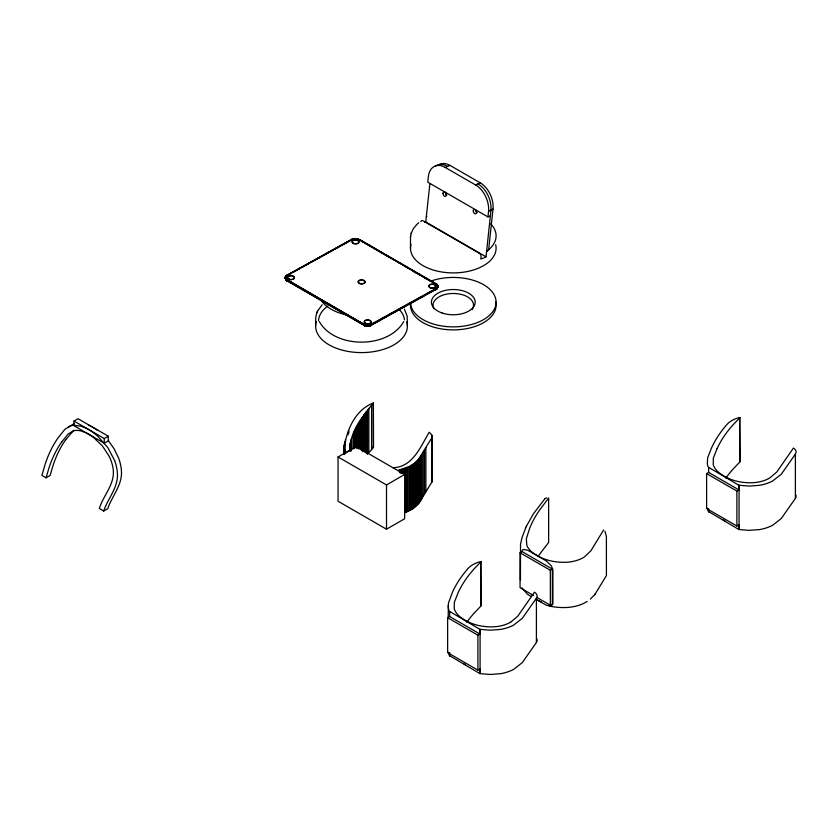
<?xml version="1.0" encoding="UTF-8"?>
<svg xmlns="http://www.w3.org/2000/svg" width="838" height="838" viewBox="0 0 838 838"><rect width="100%" height="100%" fill="white"/><g stroke="black" fill="none" stroke-linecap="round" stroke-linejoin="round"><path stroke-width="1.26" d="M353.217 238.788C351.279 239.06 360.298 238.296 356.412 239.071C352.19 239.008 354.411 239.092 354.348 238.589M354.652 239.228C354.914 238.076 359.052 239.459 357.585 238.767M354.945 238.547L354.945 239.207M365.619 324.788C367.473 324.254 366.719 326.935 365.557 325.856C365.179 323.374 365.473 326.977 366.992 325.825C368.102 327.511 361.545 323.059 364.184 325.374M353.772 238.673L353.793 239.333M371.087 325.448L371.695 324.128L369.642 326.024L366.122 326.066L365.902 324.851M354.065 238.631L354.076 239.291M366.185 324.903C365.839 327.103 368.804 325.752 366.772 324.976M366.478 324.945L366.709 326.202L367.065 325.008M355.239 239.197L357.826 239.322M410.494 237.573L410.484 248.184M355.542 238.537L354.945 238.704M365.892 325.008C368.521 325.752 368.27 326.296 371.255 324.358M355.836 238.537L356.401 239.249L356.433 238.579M356.14 238.558L356.119 239.218M369.987 324.777C368.291 324.526 367.819 326.663 367.065 325.678M369.139 324.935C366.698 325.584 369.485 326.935 370.784 325.584M368.552 324.997L368.416 326.16L369.275 326.118M356.726 238.621L356.695 239.28M368.846 324.976L368.898 326.139L369.139 325.092M357.019 238.662L356.978 239.322M368.846 325.93L369.422 324.893M369.705 324.84C368.49 326.946 371.663 325.689 371.475 324.243M370.249 324.715L369.904 325.898L368.615 325.877M358.392 238.998L358.517 240.097L358.13 238.914M370.511 324.631L370.197 325.773L367.096 326.108M370.773 324.547C371.004 326.631 367.274 325.479 369.925 325.94M436.378 284.564L359.565 239.678C358.748 239.291 359.125 240.527 358.643 239.092M371.014 324.453C371.035 326.16 368.364 326.202 369.956 325.207M358.329 239.658C359.261 240.695 359.554 238.767 359.533 240.003L389.942 257.748M410.505 237.301L410.62 236.107M366.594 325.647L364.467 325.521L287.329 281.002L285.748 279.326L285.402 276.791L285.968 279.169L287.822 280.301M285.968 279.169L285.308 277.284L285.768 276.163L286.104 279.431L287.088 280.122M288.136 281.159L286.219 280.018L285.465 276.634M366.782 325.657L367.285 325.951L365.127 325.814L287.141 280.699L285.287 277.629L285.664 279.169L287.046 280.007L287.015 279.431M367.62 325.773L368.542 325.427M410.484 237.73L410.515 237.133M359.575 239.521L436.252 283.799L436.179 284.438L432.827 282.322M436.085 289.173L436.252 287.822M369.411 325.186L436.252 288.366C438.054 286.659 433.969 290.88 437.164 288.314C438.714 283.736 437.52 288.859 435.362 288.691M436.127 288.366C437.656 287.361 435.446 291.016 434.168 289.56M367.809 326.108L370.553 325.584L436.137 289.361L437.666 286.669M434.681 289.539C437.593 291.142 438.745 282.762 436.975 286.481M435.299 289.162L436.849 288.733L437.928 286.104M436.252 288.366L437.499 287.581L437.719 285.412L436.87 288.701L434.702 289.78M436.441 288.544L436.158 289.309L434.44 289.56M436.462 283.925L436.808 284.501L436.21 284.281M436.755 288.785C438.096 285.37 437.122 289.655 434.974 289.613M436.839 284.187L436.954 287.183M437.007 284.333L437.111 284.951M437.708 285.569L436.828 284.344M436.776 288.083L437.897 285.758M521.508 551.519L523.111 549.466L527.249 550.105A19.557 11.292 60 0 1 529.249 551.09L544.847 560.098A20.322 11.732 60 0 1 546.942 561.481L551.257 565.797L552.902 569.536L552.923 603.905L551.257 606.063L546.942 605.403A20.322 11.732 60 0 1 544.847 604.366L537.053 599.861M448.173 618.57L448.424 603.13L452.593 591.89A207.541 119.824 0 0 1 468.013 568.552A25.779 14.885 0 0 1 479.839 561.795L480.949 561.68L480.918 606.031L474.497 612.767A202.157 116.712 0 0 0 466.797 622.215M344.009 454.385C344.167 434.943 353.741 410.128 373.319 403.047C362.802 416.266 348.692 432.607 350.357 450.875M420.833 221.62A2.839 1.844 67 0 1 423.001 220.782L479.346 253.317A2.839 1.844 67 0 1 481.075 256.962L480.844 259.015A43.199 21.474 6.1 0 0 486.04 256.795L490.953 210.348A20.908 13.544 67 0 0 477.88 183.899M367.913 326.066L367.369 326.055M424.646 222.374A43.199 21.474 6.1 0 1 425.735 221.976L429.894 183.669M487.957 216.916L488.554 211.365A20.908 13.544 67 0 0 475.481 184.915L445.219 167.443A20.898 13.534 67 0 0 428.354 176.609L427.757 182.16L487.957 216.916L490.366 215.9M439.143 164.657A20.636 13.366 67 0 1 450.016 165.4L480.289 182.873A20.646 13.377 67 0 1 492.995 209.112L488.648 249.766L486.564 251.379A42.623 24.606 0 0 0 488.355 250.007L488.774 249.651A42.801 24.711 0 0 0 490.722 223.851M437.289 287.225L437.3 284.784L437.625 285.884M437.426 284.93L437.279 285.569M437.635 285.255L437.038 287.465M435.289 289.361L437.174 288.345L437.855 286.387M410.651 235.845L411.249 233.226M437.792 285.58L437.31 286.785M371.182 324.861L436.21 288.796C439.154 285.737 436.881 289.361 435.551 288.681M437.635 287.245L436.682 288.492M410.599 236.274L410.672 235.677M287.905 280.678C286.659 279.819 286.313 281.861 285.308 277.127L285.58 278.834L287.015 279.892M286.219 279.106L285.59 277.724L286.208 276.823M436.619 288.167L435.299 288.869M437.132 288.083L437.415 287.56M437.247 287.067L437.824 285.905L436.692 288.681M404.691 512.804L413.113 508.572L419.063 502.957L431.622 482.52L431.926 479.315M437.74 287.225L437.729 286.523M287.298 280.269C287.989 281.767 284.239 278.384 285.339 276.959M285.36 277.273L286.376 279.944L367.233 326.15M285.391 277.43L285.842 278.75M434.304 289.634L436.661 288.901L437.897 286.439M369.516 325.636L370.731 324.976M114.628 460.565L107.893 447.681L97.617 436.032A47.934 27.675 60 0 0 91.981 431.622A48.866 28.209 60 0 0 88.577 429.496A49.411 28.523 60 0 0 86 428.134L81.276 426.238L73.283 425.243A35.468 20.479 60 0 0 70.004 425.997L64.882 429.339L58.147 437.75A207.876 120.023 60 0 0 44.98 464.807L41.9 475.376L46.09 477.796L48.824 468.421A202.157 116.712 60 0 1 61.624 442.097M411.332 232.964L413.302 228.795L416.35 224.951M367.882 326.254L368.458 326.034M411.196 233.383L411.385 232.807M285.433 277.577L285.549 276.467M435.907 288.639L435.53 289.068M437.855 286.606L437.08 288.23M398.197 470.296L409.531 466.452L414.161 463.529L418.392 459.517L431.884 437.729L431.926 435.037L429.224 432.24C420.655 446.445 412.767 467.29 392.928 467.719M316.785 312.867L315.696 317.571L315.633 326.097M403.759 321.52C388.319 349.006 334.718 349.006 319.278 321.52M480.939 606L480.645 561.586M739.912 461.895L739.713 417.471L739.923 461.874L733.47 468.662A202.157 116.712 0 0 0 725.781 478.11M316.9 312.564L317.403 311.39M316.733 313.014L316.953 312.417M525.677 527.888L522.043 537.525L520.534 544.208L520.44 580.221M371.318 325.05L369.768 325.877L436.954 288.324M437.342 288.052L437.771 287.078M717.087 448.623L713.306 458.292L713.243 464.692A28.974 16.729 0 0 0 713.819 466.295L714.982 468.327A39.365 22.731 0 0 0 717.234 471.113C726.703 479.818 740.132 483.243 752.754 482.719A28.314 16.341 0 0 0 757.981 482.133A27.612 15.943 0 0 0 769.693 478.048L776.826 471.993L793.439 448.047A9.972 5.761 0 0 1 795.388 454.112L795.388 498.38L781.299 518.492L772.51 525.342A33.216 19.18 0 0 1 759.574 529.574L749.151 530.36L738.896 529.522L708.309 511.421A35.468 20.479 0 0 1 707.324 508.205M526.327 526.442L533.408 513.809L544.847 498.799M525.552 528.17L526.453 526.159M61.635 442.108L68.108 434L73.618 430.753A28.974 16.729 60 0 1 75.294 430.449L77.641 430.428A39.365 22.731 60 0 1 81.171 430.994L86.324 432.963A43.272 24.983 60 0 1 93.123 437.132L102.341 445.879L108.982 455.956A28.314 16.341 60 0 1 111.087 460.774A27.476 15.859 60 0 1 113.392 471.773C113.821 485.359 103.084 496.106 99.303 508.519L103.692 511.054C107.767 498.641 118.21 487.653 117.435 473.879A33.216 19.18 60 0 0 114.638 460.565M317.55 311.087L322.201 304.707M317.34 311.526L317.612 310.95M371.475 325.05L369.883 325.678M285.559 276.624L286.24 278.97M285.601 277.409L285.894 276.006L286.177 277.87M285.821 277.87L285.601 276.938M285.936 276.477L285.947 278.3M435.603 289.361L436.525 288.817M603.611 529.951L590.863 550.849L584.212 557.081A27.612 15.943 0 0 1 572.804 561.46A28.314 16.341 0 0 1 567.619 562.172C554.819 563.021 541.233 559.815 531.25 551.467A39.365 22.731 0 0 1 528.788 548.743L528.118 547.801A28.712 16.582 0 0 1 526.788 545.15L526.358 538.761L529.417 529.008A201.801 116.513 0 0 1 542.678 505.963L548.555 498.17M368.783 326.076L369.809 325.752M436.252 288.869L435.54 289.267M436.86 288.649L437.583 287.539M436.65 288.921L435.907 289.466M368.856 408.494L368.856 452.761L373.455 447.44L373.36 403.057M435.854 289.246L437.331 287.989M595.242 593.901L606.419 575.57L606.398 536.446L604.921 531.229M510.73 622.163L517.853 616.098L534.466 592.162A9.972 5.761 0 0 1 536.404 598.217L522.315 618.318L513.526 625.179A33.216 19.18 0 0 1 500.6 629.411L490.167 630.197L479.923 629.359L449.336 611.258A35.468 20.479 0 0 1 448.351 608.042L448.173 605.549M536.739 638.765A9.972 5.761 0 0 1 536.404 642.484L522.315 662.596L513.526 669.447A33.216 19.18 0 0 1 500.6 673.679L490.167 674.464L479.923 673.626L449.336 655.525A35.468 20.479 0 0 1 448.351 652.31M795.388 454.112L781.299 474.214L772.51 481.075A33.216 19.18 0 0 1 759.574 485.307L749.151 486.092L738.896 485.254L708.309 467.154A35.468 20.479 0 0 1 707.324 463.938L707.649 457.82L711.577 447.785A207.541 119.824 0 0 1 726.986 424.447A25.779 14.885 0 0 1 738.812 417.691L739.629 417.481M65.668 439.782L73.796 430.282M436.095 289.1L437.007 288.188L436.441 288.377M437.488 287.696L435.781 289.508M590.402 599.086L594.802 594.488M594.624 594.718L595.42 593.66M480.918 561.753L474.497 568.489A202.157 116.712 0 0 0 458.103 592.728L454.322 602.396L454.259 608.797A28.974 16.729 0 0 0 454.845 610.399L455.998 612.431A39.365 22.731 0 0 0 458.26 615.218C467.719 623.922 481.148 627.348 493.771 626.824A28.314 16.341 0 0 0 499.008 626.237A27.612 15.943 0 0 0 510.709 622.152M739.902 417.649L733.47 424.384A202.157 116.712 0 0 0 717.077 448.623M548.639 498.212L548.639 542.49L541.453 551.833A201.529 116.356 0 0 0 538.027 556.662M285.779 276.467L286.229 276.194M285.894 276.949L286.051 276.173M366.887 325.71C364.321 326.6 363.86 323.552 365.661 325.752M285.968 276.645L286.942 275.199L352.683 238.935M416.612 224.678L418.791 222.699M365.892 326.013L364.216 325.343L366.311 325.783M365.735 325.856L365.913 325.406M436.996 288L437.31 287.528L436.828 288.136M68.915 427.013L74.037 423.672M286.366 275.733L351.51 239.427M545.15 498.547L546.743 497.845M366.091 325.961L364.813 324.568L366.772 325.532M587.197 601.433C575.989 608.419 561.931 608.608 549.33 606.094M492.995 209.112L488.554 211.365M286.942 275.199L286.606 276.09L286.544 275.451M435.079 289.833L435.812 289.581M436.001 289.445L435.488 289.707M73.985 421.053L78.018 418.717L108.291 436.2L108.291 440.893L104.258 443.218L73.985 425.746L73.985 421.053L104.258 438.525L108.291 436.2M46.09 477.796L50.123 475.46L52.867 466.096A202.157 116.712 60 0 1 65.657 439.772M103.692 511.054L107.735 508.729C111.8 496.316 122.243 485.317 121.468 471.553A33.216 19.18 60 0 0 118.671 458.239L114.136 448.812L108.291 440.547M338.06 456.972L356.171 446.507L404.628 474.476L386.507 484.94L338.06 456.972L338.06 501.239L386.507 529.207L404.628 518.753L404.691 468.536M343.863 453.976L350.902 449.912M533.523 595.493L520.063 587.731L520.063 552.776L522.084 551.614L552.347 569.086L552.347 604.041L550.336 605.204L536.886 597.442M479.923 673.626L479.923 668.965L477.901 670.138L447.639 652.655L447.639 617.711L449.65 616.548L479.923 634.02L479.923 629.359M738.896 529.522L738.896 524.86L736.885 526.023L706.612 508.551L706.612 473.606L708.634 472.433L738.896 489.916L738.896 485.254M520.063 552.776L550.336 570.249L552.347 569.086M447.639 617.711L477.901 635.183L479.923 634.02M706.612 473.606L736.885 491.078L738.896 489.916M288.104 275.053L291.509 273.178M293.771 271.921L300.57 268.15M302.832 266.893L309.631 263.132M311.893 261.875L332.277 250.583M334.551 249.326L350.399 240.537M365.913 325.909L366.688 326.024M352.473 239.678L351.562 240.077L352.431 239.019M371.433 324.683L436.472 288.691M369.338 325.678L370.176 325.532M370.49 325.678L371.339 325.238M352.19 239.113L351.813 240.139L351.719 239.322M371.402 324.809L370.867 325.249M364.017 325.081L366.457 325.615M445.219 167.443L450.016 165.4M475.481 184.915L480.289 182.873M352.033 240.035L352.452 239.5M371.234 324.652L369.935 325.333M370.145 325.825L370.857 325.521M364.582 325.511L366.101 325.626M370.825 325.354L370.029 325.615M288.681 281.139L287.424 281.044M369.673 325.846L368.364 326.076M368.93 325.814L369.506 325.898M372.355 447.555L373.277 447.314M353.217 238.945L286.376 275.901M370.239 325.008L369.694 325.134M369.087 325.951L367.788 325.961M365.221 325.553L364.551 324.474M353.5 239.04L355.532 238.851M369.684 325.27L368.814 325.532M369.422 325.039L368.542 325.291M364.698 325.521L365.515 325.699M368.825 325.406L367.945 325.458M287.926 280.479L286.407 280.133L285.37 277.912L286.627 280.342L287.476 280.29M368.259 325.018L367.662 325.186M285.465 278.3L286.146 279.902L287.895 280.981L286.648 280.426L285.423 278.059L285.737 279.222M367.945 325.584L367.065 325.437M285.632 278.645L287.78 280.887M367.652 325.458L366.772 325.27M367.065 325.563L366.185 325.196M366.237 325.783L367.075 325.783M367.065 326.076L364.844 325.123M365.934 325.532L287.005 279.546M365.619 325.092L365.075 324.945M364.74 325.657L363.943 325.154M358.13 239.071L436.629 284.365M365.159 325.437L364.331 324.809M358.36 239.479L359.533 240.003M287.005 279.777L286.198 279.232M364.98 325.553L363.839 324.159M286.994 279.662C285.852 278.981 287.057 281.589 287.884 281.159M363.933 324.851L364.509 325.374M88.336 425.034L90.033 425.798A49.411 28.523 60 0 1 94.306 428.176A48.866 28.209 60 0 1 97.732 430.512M541.338 601.998L537.284 599.977M363.818 324.966L364.415 325.448M725.216 521.079L723.058 519.843M425.735 221.976L486.05 256.805M392.226 258.89L394.489 260.189M396.741 261.487L400.093 263.614M402.376 264.745L410.243 269.469M412.526 270.601L420.393 275.325M422.677 276.467L430.533 281.191M413.584 271.596L415.837 272.895M423.735 277.451L425.987 278.75M363.64 324.337L286.366 279.483L286.973 280.196M365.064 325.469L286.24 279.525M531.481 596.646L529.249 595.368A19.557 11.292 60 0 1 527.249 594.037L521.927 587.815M464.074 663.947L465.404 664.723M285.894 279.504L286.847 280.594M286.491 280.301L287.361 280.845M286.669 279.515L287.005 280.342L286.544 279.515M286.837 280.342L287.486 280.95M287.078 280.772L288.052 281.264M286.02 279.756L286.586 280.321M285.894 278.939L286.261 279.819M287.633 280.887L286.879 280.269M437.069 285.109L437.509 286.187M285.622 278.991L286.774 280.081M404.366 309.075L407.132 316.041L407.404 326.097M345.612 453.473L344.009 446.57M437.719 285.412L437.75 286.208M285.947 279.504L285.36 278.08M437.646 286.198L437.583 286.816M286.806 275.964L286.743 275.325M739.074 485.16L739.074 529.427M736.885 491.078L736.885 526.023M708.634 467.782L708.634 472.433M708.634 508.551L708.634 512.049M550.336 570.249L550.336 605.204M536.404 598.217L536.404 642.484M480.09 629.265L480.09 673.532M477.901 635.183L477.901 670.138M449.65 611.887L449.65 616.548M449.65 652.655L449.65 656.154M432.094 435.571L432.073 481.462M431.884 437.729L431.884 481.997M431.622 438.243L431.622 482.52M425.882 447.555L425.882 491.822M424.499 449.859L424.499 494.137M423.138 452.174L423.138 496.442M421.807 454.521L421.807 498.799M420.844 456.165L420.844 500.433M420.278 457.014L420.278 501.292M419.691 457.852L419.691 502.13M419.063 458.69L419.063 502.957M418.392 459.517L418.392 503.785M417.67 460.334L417.67 504.602M416.884 461.151L416.884 505.419M416.046 461.958L416.046 506.225M415.135 462.754L415.135 507.021M414.161 463.529L414.161 507.807M413.113 464.294L413.113 508.572M411.992 465.038L411.992 509.305M410.798 465.76L410.798 510.028M409.531 466.452L409.531 510.719M408.19 467.101L408.19 511.379M407.048 467.614L407.048 511.882M405.885 468.086L405.885 512.364M403.455 468.945L403.455 474.161M402.188 469.332L402.188 473.24M400.899 469.689L400.899 473.596M399.569 470.013L399.569 472.611M386.507 484.94L386.507 529.207M373.392 403.078L373.434 447.492M371.601 405.278L371.601 449.556M367.526 410.107L367.526 454.374M366.258 411.699L366.258 453.358M365.022 413.291L365.022 452.352M363.849 414.894L363.849 451.347M362.707 416.507L362.707 451.661M361.607 418.12L361.607 450.666M360.55 419.744L360.55 449.692M359.544 421.378L359.544 448.718M358.57 423.012L358.57 449.053M357.648 424.667L357.648 448.1M356.768 426.322L356.768 448.456M355.93 427.988L355.93 447.513M355.123 429.664L355.123 447.89M354.369 431.34L354.369 448.267M353.657 433.036L353.657 448.665M352.987 434.733L352.987 449.063M351.405 439.133L351.405 450.854M351.038 440.201L351.038 450.624M350.399 442.349L350.399 450.163M350.263 442.883L350.263 450.697M349.938 444.486L349.938 451.001M349.792 445.554L349.792 449.461M348.838 430.543L348.838 433.141M348.105 432.282L348.105 434.88M345.424 439.604L345.424 442.213M344.764 441.825L344.753 454.112M344.607 442.454L344.607 454.165M344.25 444.161L344.387 454.186M344.093 445.366L344.146 454.238M104.258 438.525L104.258 443.218M795.723 494.661A9.972 5.761 0 0 1 795.388 498.38M495.677 301.743A42.801 24.711 0 0 1 455.16 329.868A42.801 24.711 0 0 1 410.536 303.89M430.606 281.191A42.801 24.711 0 0 1 492.974 292.891A42.801 24.711 0 0 1 462.188 326.328A42.801 24.711 0 0 1 410.505 303.01M434.053 308.855A20.259 11.701 0 0 1 453.169 293.478A20.259 11.701 0 0 1 472.59 308.73M472.318 309.191A20.259 11.701 0 0 1 472.014 309.651M347.487 315.182A42.801 24.208 1 0 1 320.713 299.459M495.677 244.748A42.801 24.711 0 0 1 452.918 272.895A42.801 24.711 0 0 1 411.008 244.319M426.364 216.623A42.801 24.711 0 0 1 426.93 216.361M477.231 212.695A2.284 1.477 67 0 1 475.691 209.888M446.884 195.181A2.284 1.477 67 0 1 445.428 192.311M435.09 166.49A20.898 13.534 67 0 1 447.618 166.427M406.839 321.96A45.891 26.491 0 0 1 361.115 352.589A45.891 26.491 0 0 1 316.324 321.499M318.513 320.577A43.031 24.847 0 0 1 327.606 306.142M399.517 309.777A43.031 24.847 0 0 1 404.45 319.707M442.066 312.993A21.882 12.633 0 0 0 475.167 302.34A21.882 12.633 0 0 0 442.632 291.121A21.882 12.633 0 0 0 442.066 312.993M353.741 243.387A3.425 1.938 1 0 0 358.968 241.857A3.425 1.938 1 0 0 353.919 240.035A3.425 1.938 1 0 0 353.741 243.387M289.079 279.117A3.425 1.938 1 0 0 294.4 277.692A3.425 1.938 1 0 0 289.466 275.775A3.425 1.938 1 0 0 289.079 279.117M359.848 283.422A3.425 1.938 1 0 0 365.022 281.851A3.425 1.938 1 0 0 359.931 280.07A3.425 1.938 1 0 0 359.848 283.422M430.344 287.633A3.425 1.938 1 0 0 435.634 286.177A3.425 1.938 1 0 0 430.669 284.281A3.425 1.938 1 0 0 430.344 287.633M365.619 323.332A3.425 1.938 1 0 0 371.066 322.064A3.425 1.938 1 0 0 366.3 320.011A3.425 1.938 1 0 0 365.619 323.332M359.848 283.663A3.425 1.938 1 0 0 365.022 282.081A3.425 1.938 1 0 0 359.921 280.311A3.425 1.938 1 0 0 359.848 283.663M353.73 243.617A3.425 1.938 1 0 0 358.957 242.098A3.425 1.938 1 0 0 353.919 240.276A3.425 1.938 1 0 0 353.73 243.617M430.344 287.863A3.425 1.938 1 0 0 435.634 286.418A3.425 1.938 1 0 0 430.669 284.522A3.425 1.938 1 0 0 430.344 287.863M289.079 279.358A3.425 1.938 1 0 0 294.389 277.933A3.425 1.938 1 0 0 289.456 276.016A3.425 1.938 1 0 0 289.079 279.358M365.609 323.573A3.425 1.938 1 0 0 371.056 322.305A3.425 1.938 1 0 0 366.3 320.242A3.425 1.938 1 0 0 365.609 323.573M473.281 210.904A2.284 1.477 67 0 0 475.649 213.837A2.284 1.477 67 0 0 475.795 210.307A2.284 1.477 67 0 0 473.281 210.904M443.019 193.337A2.284 1.477 67 0 0 445.313 196.375A2.284 1.477 67 0 0 445.596 192.908A2.284 1.477 67 0 0 443.019 193.337"/></g></svg>
